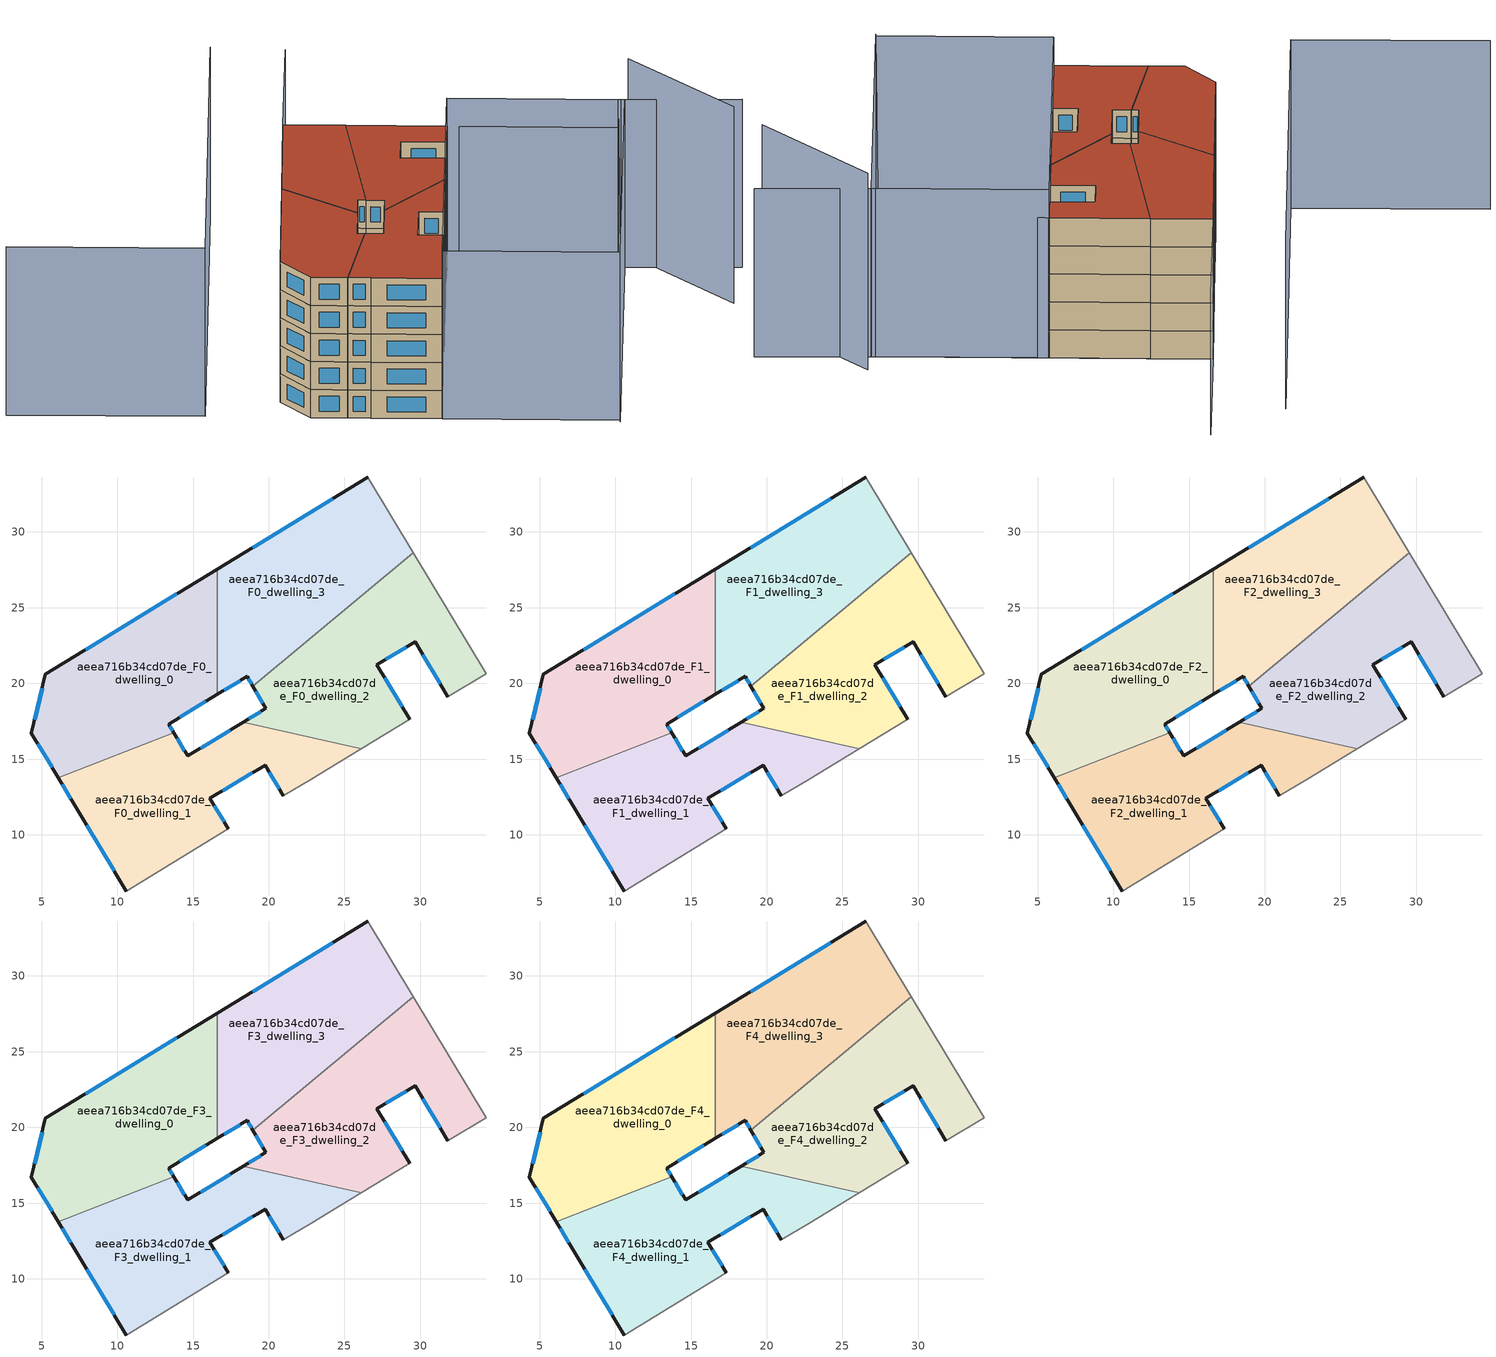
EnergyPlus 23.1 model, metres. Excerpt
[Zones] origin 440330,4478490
aeea716b34cd07de_F0_dwelling_0
 floor ground (EU_floor_Construction): 16.6,27.55 16.6,19.28 13.38,17.32 13.73,16.73 6.11,13.78 4.33,16.7 5.25,20.61 z0
 wall outside (EU_wall_Construction): 13.73,16.73 13.38,17.32 16.6,19.28 / 16.6,27.55 5.25,20.61 4.33,16.7 6.11,13.78 z0:3
 wall to aeea716b34cd07de_F0_dwelling_3 (EU_wall_Construction): 16.6,19.28 16.6,27.55 z0:3
 wall to aeea716b34cd07de_F0_dwelling_1 (EU_wall_Construction): 6.11,13.77 13.73,16.73 z0:3
 window (EU_Window_Construction): 14.14,17.78 15.85,18.82 / 13.65,16.87 13.46,17.18 / 4.75,16.02 5.69,14.46 / 5.03,19.7 4.54,17.62 / 13.94,25.92 7.91,22.24 z0.7:2.3
aeea716b34cd07de_F0_dwelling_1
 floor ground (EU_floor_Construction): 26.1,15.68 24.58,14.76 22.8,13.68 20.97,12.57 19.75,14.61 16.11,12.41 17.34,10.39 10.59,6.29 7.2,11.97 6.11,13.78 13.73,16.73 14.64,15.21 18.32,17.45 z0
 wall outside (EU_wall_Construction): 17.34,10.39 16.11,12.41 19.75,14.61 20.97,12.57 / 6.11,13.78 7.2,11.97 10.59,6.29 / 18.32,17.45 14.64,15.21 13.73,16.73 z0:3
 wall adiabatic (EU_wall_Construction): 20.97,12.57 22.8,13.68 24.58,14.76 26.1,15.68 / 10.59,6.29 17.34,10.39 z0:3
 wall to aeea716b34cd07de_F0_dwelling_2 (EU_wall_Construction): 26.1,15.68 18.32,17.45 z0:3
 window (EU_Window_Construction): 20.04,14.14 20.68,13.05 / 16.96,12.93 18.9,14.1 / 17.05,10.87 16.39,11.94 / 7.99,10.64 9.8,7.62 / 6.36,13.35 6.94,12.39 / 14.43,15.57 13.94,16.37 / 17.46,16.93 15.5,15.73 z0.7:2.3
aeea716b34cd07de_F0_dwelling_2
 floor ground (EU_floor_Construction): 29.55,28.64 34.35,20.65 31.82,19.12 29.66,22.75 27.13,21.24 29.32,17.62 26.1,15.68 18.32,17.45 19.81,18.36 18.96,19.81 z0
 wall outside (EU_wall_Construction): 29.32,17.62 27.13,21.24 29.66,22.75 31.82,19.12 / 18.96,19.81 19.81,18.36 18.32,17.45 z0:3
 wall adiabatic (EU_wall_Construction): 26.1,15.68 29.32,17.62 / 31.82,19.12 34.35,20.65 29.55,28.64 z0:3
 wall to aeea716b34cd07de_F0_dwelling_3 (EU_wall_Construction): 29.55,28.64 18.96,19.81 z0:3
 window (EU_Window_Construction): 30.17,21.9 31.32,19.97 / 27.73,21.59 29.07,22.4 / 28.81,18.47 27.64,20.39 / 19.46,18.14 18.67,17.66 / 19.16,19.47 19.61,18.7 z0.7:2.3
aeea716b34cd07de_F0_dwelling_3
 floor ground (EU_floor_Construction): 26.55,33.63 29.55,28.64 18.96,19.81 18.57,20.47 16.6,19.28 16.6,27.55 z0
 wall outside (EU_wall_Construction): 16.6,19.28 18.57,20.47 18.96,19.81 / 26.55,33.63 16.6,27.55 z0:3
 wall adiabatic (EU_wall_Construction): 29.55,28.64 26.55,33.63 z0:3
 window (EU_Window_Construction): 18.66,20.32 18.87,19.96 / 17.06,19.56 18.11,20.19 / 24.22,32.21 18.93,28.97 z0.7:2.3
aeea716b34cd07de_F1_dwelling_0
 floor to aeea716b34cd07de_F0_dwelling_0 (EU_floor_Construction): 16.6,27.55 16.6,19.28 13.38,17.32 13.73,16.73 6.11,13.78 4.33,16.7 5.25,20.61 z3
 wall outside (EU_wall_Construction): 13.73,16.73 13.38,17.32 16.6,19.28 / 16.6,27.55 5.25,20.61 4.33,16.7 6.11,13.78 z3:6
 wall to aeea716b34cd07de_F1_dwelling_3 (EU_wall_Construction): 16.6,19.28 16.6,27.55 z3:6
 wall to aeea716b34cd07de_F1_dwelling_1 (EU_wall_Construction): 6.11,13.77 13.73,16.73 z3:6
 window (EU_Window_Construction): 14.14,17.78 15.85,18.82 / 13.65,16.87 13.46,17.18 / 4.75,16.02 5.69,14.46 / 5.03,19.7 4.54,17.62 / 13.94,25.92 7.91,22.24 z3.7:5.3
aeea716b34cd07de_F1_dwelling_1
 floor to aeea716b34cd07de_F0_dwelling_1 (EU_floor_Construction): 26.1,15.68 24.58,14.76 22.8,13.68 20.97,12.57 19.75,14.61 16.11,12.41 17.34,10.39 10.59,6.29 7.2,11.97 6.11,13.78 13.73,16.73 14.64,15.21 18.32,17.45 z3
 wall outside (EU_wall_Construction): 17.34,10.39 16.11,12.41 19.75,14.61 20.97,12.57 / 6.11,13.78 7.2,11.97 10.59,6.29 / 18.32,17.45 14.64,15.21 13.73,16.73 z3:6
 wall adiabatic (EU_wall_Construction): 20.97,12.57 22.8,13.68 24.58,14.76 26.1,15.68 / 10.59,6.29 17.34,10.39 z3:6
 wall to aeea716b34cd07de_F1_dwelling_2 (EU_wall_Construction): 26.1,15.68 18.32,17.45 z3:6
 window (EU_Window_Construction): 20.04,14.14 20.68,13.05 / 16.96,12.93 18.9,14.1 / 17.05,10.87 16.39,11.94 / 7.99,10.64 9.8,7.62 / 6.36,13.35 6.94,12.39 / 14.43,15.57 13.94,16.37 / 17.46,16.93 15.5,15.73 z3.7:5.3
aeea716b34cd07de_F1_dwelling_2
 floor to aeea716b34cd07de_F0_dwelling_2 (EU_floor_Construction): 29.55,28.64 34.35,20.65 31.82,19.12 29.66,22.75 27.13,21.24 29.32,17.62 26.1,15.68 18.32,17.45 19.81,18.36 18.96,19.81 z3
 wall outside (EU_wall_Construction): 29.32,17.62 27.13,21.24 29.66,22.75 31.82,19.12 / 18.96,19.81 19.81,18.36 18.32,17.45 z3:6
 wall adiabatic (EU_wall_Construction): 26.1,15.68 29.32,17.62 / 31.82,19.12 34.35,20.65 29.55,28.64 z3:6
 wall to aeea716b34cd07de_F1_dwelling_3 (EU_wall_Construction): 29.55,28.64 18.96,19.81 z3:6
 window (EU_Window_Construction): 30.17,21.9 31.32,19.97 / 27.73,21.59 29.07,22.4 / 28.81,18.47 27.64,20.39 / 19.46,18.14 18.67,17.66 / 19.16,19.47 19.61,18.7 z3.7:5.3
aeea716b34cd07de_F1_dwelling_3
 floor to aeea716b34cd07de_F0_dwelling_3 (EU_floor_Construction): 26.55,33.63 29.55,28.64 18.96,19.81 18.57,20.47 16.6,19.28 16.6,27.55 z3
 wall outside (EU_wall_Construction): 16.6,19.28 18.57,20.47 18.96,19.81 / 26.55,33.63 16.6,27.55 z3:6
 wall adiabatic (EU_wall_Construction): 29.55,28.64 26.55,33.63 z3:6
 window (EU_Window_Construction): 18.66,20.32 18.87,19.96 / 17.06,19.56 18.11,20.19 / 24.22,32.21 18.93,28.97 z3.7:5.3
aeea716b34cd07de_F2_dwelling_0
 floor to aeea716b34cd07de_F1_dwelling_0 (EU_floor_Construction): 16.6,27.55 16.6,19.28 13.38,17.32 13.73,16.73 6.11,13.78 4.33,16.7 5.25,20.61 z6
 wall outside (EU_wall_Construction): 13.73,16.73 13.38,17.32 16.6,19.28 / 16.6,27.55 5.25,20.61 4.33,16.7 6.11,13.78 z6:9
 wall to aeea716b34cd07de_F2_dwelling_3 (EU_wall_Construction): 16.6,19.28 16.6,27.55 z6:9
 wall to aeea716b34cd07de_F2_dwelling_1 (EU_wall_Construction): 6.11,13.77 13.73,16.73 z6:9
 window (EU_Window_Construction): 14.14,17.78 15.85,18.82 / 13.65,16.87 13.46,17.18 / 4.75,16.02 5.69,14.46 / 5.03,19.7 4.54,17.62 / 13.94,25.92 7.91,22.24 z6.7:8.3
aeea716b34cd07de_F2_dwelling_1
 floor to aeea716b34cd07de_F1_dwelling_1 (EU_floor_Construction): 26.1,15.68 24.58,14.76 22.8,13.68 20.97,12.57 19.75,14.61 16.11,12.41 17.34,10.39 10.59,6.29 7.2,11.97 6.11,13.78 13.73,16.73 14.64,15.21 18.32,17.45 z6
 wall outside (EU_wall_Construction): 17.34,10.39 16.11,12.41 19.75,14.61 20.97,12.57 / 6.11,13.78 7.2,11.97 10.59,6.29 / 18.32,17.45 14.64,15.21 13.73,16.73 z6:9
 wall adiabatic (EU_wall_Construction): 20.97,12.57 22.8,13.68 24.58,14.76 26.1,15.68 / 10.59,6.29 17.34,10.39 z6:9
 wall to aeea716b34cd07de_F2_dwelling_2 (EU_wall_Construction): 26.1,15.68 18.32,17.45 z6:9
 window (EU_Window_Construction): 20.04,14.14 20.68,13.05 / 16.96,12.93 18.9,14.1 / 17.05,10.87 16.39,11.94 / 7.99,10.64 9.8,7.62 / 6.36,13.35 6.94,12.39 / 14.43,15.57 13.94,16.37 / 17.46,16.93 15.5,15.73 z6.7:8.3
aeea716b34cd07de_F2_dwelling_2
 floor to aeea716b34cd07de_F1_dwelling_2 (EU_floor_Construction): 29.55,28.64 34.35,20.65 31.82,19.12 29.66,22.75 27.13,21.24 29.32,17.62 26.1,15.68 18.32,17.45 19.81,18.36 18.96,19.81 z6
 wall outside (EU_wall_Construction): 29.32,17.62 27.13,21.24 29.66,22.75 31.82,19.12 / 18.96,19.81 19.81,18.36 18.32,17.45 z6:9
 wall adiabatic (EU_wall_Construction): 26.1,15.68 29.32,17.62 / 31.82,19.12 34.35,20.65 29.55,28.64 z6:9
 wall to aeea716b34cd07de_F2_dwelling_3 (EU_wall_Construction): 29.55,28.64 18.96,19.81 z6:9
 window (EU_Window_Construction): 30.17,21.9 31.32,19.97 / 27.73,21.59 29.07,22.4 / 28.81,18.47 27.64,20.39 / 19.46,18.14 18.67,17.66 / 19.16,19.47 19.61,18.7 z6.7:8.3
aeea716b34cd07de_F2_dwelling_3
 floor to aeea716b34cd07de_F1_dwelling_3 (EU_floor_Construction): 26.55,33.63 29.55,28.64 18.96,19.81 18.57,20.47 16.6,19.28 16.6,27.55 z6
 wall outside (EU_wall_Construction): 16.6,19.28 18.57,20.47 18.96,19.81 / 26.55,33.63 16.6,27.55 z6:9
 wall adiabatic (EU_wall_Construction): 29.55,28.64 26.55,33.63 z6:9
 window (EU_Window_Construction): 18.66,20.32 18.87,19.96 / 17.06,19.56 18.11,20.19 / 24.22,32.21 18.93,28.97 z6.7:8.3
aeea716b34cd07de_F3_dwelling_0
 floor to aeea716b34cd07de_F2_dwelling_0 (EU_floor_Construction): 16.6,27.55 16.6,19.28 13.38,17.32 13.73,16.73 6.11,13.78 4.33,16.7 5.25,20.61 z9
 wall outside (EU_wall_Construction): 13.73,16.73 13.38,17.32 16.6,19.28 / 16.6,27.55 5.25,20.61 4.33,16.7 6.11,13.78 z9:12
 wall to aeea716b34cd07de_F3_dwelling_3 (EU_wall_Construction): 16.6,19.28 16.6,27.55 z9:12
 wall to aeea716b34cd07de_F3_dwelling_1 (EU_wall_Construction): 6.11,13.77 13.73,16.73 z9:12
 window (EU_Window_Construction): 14.14,17.78 15.85,18.82 / 13.65,16.87 13.46,17.18 / 4.75,16.02 5.69,14.46 / 5.03,19.7 4.54,17.62 / 13.94,25.92 7.91,22.24 z9.7:11.3
aeea716b34cd07de_F3_dwelling_1
 floor to aeea716b34cd07de_F2_dwelling_1 (EU_floor_Construction): 26.1,15.68 24.58,14.76 22.8,13.68 20.97,12.57 19.75,14.61 16.11,12.41 17.34,10.39 10.59,6.29 7.2,11.97 6.11,13.78 13.73,16.73 14.64,15.21 18.32,17.45 z9
 wall outside (EU_wall_Construction): 17.34,10.39 16.11,12.41 19.75,14.61 20.97,12.57 / 6.11,13.78 7.2,11.97 10.59,6.29 / 18.32,17.45 14.64,15.21 13.73,16.73 z9:12
 wall adiabatic (EU_wall_Construction): 20.97,12.57 22.8,13.68 24.58,14.76 26.1,15.68 / 10.59,6.29 17.34,10.39 z9:12
 wall to aeea716b34cd07de_F3_dwelling_2 (EU_wall_Construction): 26.1,15.68 18.32,17.45 z9:12
 window (EU_Window_Construction): 20.04,14.14 20.68,13.05 / 16.96,12.93 18.9,14.1 / 17.05,10.87 16.39,11.94 / 7.99,10.64 9.8,7.62 / 6.36,13.35 6.94,12.39 / 14.43,15.57 13.94,16.37 / 17.46,16.93 15.5,15.73 z9.7:11.3
aeea716b34cd07de_F3_dwelling_2
 floor to aeea716b34cd07de_F2_dwelling_2 (EU_floor_Construction): 29.55,28.64 34.35,20.65 31.82,19.12 29.66,22.75 27.13,21.24 29.32,17.62 26.1,15.68 18.32,17.45 19.81,18.36 18.96,19.81 z9
 wall outside (EU_wall_Construction): 29.32,17.62 27.13,21.24 29.66,22.75 31.82,19.12 / 18.96,19.81 19.81,18.36 18.32,17.45 z9:12
 wall adiabatic (EU_wall_Construction): 26.1,15.68 29.32,17.62 / 31.82,19.12 34.35,20.65 29.55,28.64 z9:12
 wall to aeea716b34cd07de_F3_dwelling_3 (EU_wall_Construction): 29.55,28.64 18.96,19.81 z9:12
 window (EU_Window_Construction): 30.17,21.9 31.32,19.97 / 27.73,21.59 29.07,22.4 / 28.81,18.47 27.64,20.39 / 19.46,18.14 18.67,17.66 / 19.16,19.47 19.61,18.7 z9.7:11.3
aeea716b34cd07de_F3_dwelling_3
 floor to aeea716b34cd07de_F2_dwelling_3 (EU_floor_Construction): 26.55,33.63 29.55,28.64 18.96,19.81 18.57,20.47 16.6,19.28 16.6,27.55 z9
 wall outside (EU_wall_Construction): 16.6,19.28 18.57,20.47 18.96,19.81 / 26.55,33.63 16.6,27.55 z9:12
 wall adiabatic (EU_wall_Construction): 29.55,28.64 26.55,33.63 z9:12
 window (EU_Window_Construction): 18.66,20.32 18.87,19.96 / 17.06,19.56 18.11,20.19 / 24.22,32.21 18.93,28.97 z9.7:11.3
aeea716b34cd07de_F4_dwelling_0
 floor to aeea716b34cd07de_F3_dwelling_0 (EU_floor_Construction): 16.6,27.55 16.6,19.28 13.38,17.32 13.73,16.73 6.11,13.78 4.33,16.7 5.25,20.61 z12
 wall outside (EU_wall_Construction): 13.73,16.73 13.38,17.32 16.6,19.28 / 16.6,27.55 5.25,20.61 4.33,16.7 6.11,13.78 z12:15
 wall to aeea716b34cd07de_F4_dwelling_3 (EU_wall_Construction): 16.6,19.28 16.6,27.55 z12:15
 wall to aeea716b34cd07de_F4_dwelling_1 (EU_wall_Construction): 6.11,13.77 13.73,16.73 z12:15
 window (EU_Window_Construction): 14.14,17.78 15.85,18.82 / 13.65,16.87 13.46,17.18 / 4.75,16.02 5.69,14.46 / 5.03,19.7 4.54,17.62 / 13.94,25.92 7.91,22.24 z12.7:14.3
 roof outside (EU_roof_Construction): 13.73,16.73 13.38,17.32 16.6,19.28 16.6,27.55 5.25,20.61 4.33,16.7 6.11,13.78 z15
aeea716b34cd07de_F4_dwelling_1
 floor to aeea716b34cd07de_F3_dwelling_1 (EU_floor_Construction): 26.1,15.68 24.58,14.76 22.8,13.68 20.97,12.57 19.75,14.61 16.11,12.41 17.34,10.39 10.59,6.29 7.2,11.97 6.11,13.78 13.73,16.73 14.64,15.21 18.32,17.45 z12
 wall outside (EU_wall_Construction): 17.34,10.39 16.11,12.41 19.75,14.61 20.97,12.57 / 6.11,13.78 7.2,11.97 10.59,6.29 / 18.32,17.45 14.64,15.21 13.73,16.73 z12:15
 wall adiabatic (EU_wall_Construction): 20.97,12.57 22.8,13.68 24.58,14.76 26.1,15.68 / 10.59,6.29 17.34,10.39 z12:15
 wall to aeea716b34cd07de_F4_dwelling_2 (EU_wall_Construction): 26.1,15.68 18.32,17.45 z12:15
 window (EU_Window_Construction): 20.04,14.14 20.68,13.05 / 16.96,12.93 18.9,14.1 / 17.05,10.87 16.39,11.94 / 7.99,10.64 9.8,7.62 / 6.36,13.35 6.94,12.39 / 14.43,15.57 13.94,16.37 / 17.46,16.93 15.5,15.73 z12.7:14.3
 roof outside (EU_roof_Construction): 22.8,13.68 24.58,14.76 26.1,15.68 18.32,17.45 14.64,15.21 13.73,16.73 6.11,13.78 7.2,11.97 10.59,6.29 17.34,10.39 16.11,12.41 19.75,14.61 20.97,12.57 z15
aeea716b34cd07de_F4_dwelling_2
 floor to aeea716b34cd07de_F3_dwelling_2 (EU_floor_Construction): 29.55,28.64 34.35,20.65 31.82,19.12 29.66,22.75 27.13,21.24 29.32,17.62 26.1,15.68 18.32,17.45 19.81,18.36 18.96,19.81 z12
 wall outside (EU_wall_Construction): 29.32,17.62 27.13,21.24 29.66,22.75 31.82,19.12 / 18.96,19.81 19.81,18.36 18.32,17.45 z12:15
 wall adiabatic (EU_wall_Construction): 26.1,15.68 29.32,17.62 / 31.82,19.12 34.35,20.65 29.55,28.64 z12:15
 wall to aeea716b34cd07de_F4_dwelling_3 (EU_wall_Construction): 29.55,28.64 18.96,19.81 z12:15
 window (EU_Window_Construction): 30.17,21.9 31.32,19.97 / 27.73,21.59 29.07,22.4 / 28.81,18.47 27.64,20.39 / 19.46,18.14 18.67,17.66 / 19.16,19.47 19.61,18.7 z12.7:14.3
 roof outside (EU_roof_Construction): 31.82,19.12 34.35,20.65 29.55,28.64 18.96,19.81 19.81,18.36 18.32,17.45 26.1,15.68 29.32,17.62 27.13,21.24 29.66,22.75 z15
aeea716b34cd07de_F4_dwelling_3
 floor to aeea716b34cd07de_F3_dwelling_3 (EU_floor_Construction): 26.55,33.63 29.55,28.64 18.96,19.81 18.57,20.47 16.6,19.28 16.6,27.55 z12
 wall outside (EU_wall_Construction): 16.6,19.28 18.57,20.47 18.96,19.81 / 26.55,33.63 16.6,27.55 z12:15
 wall adiabatic (EU_wall_Construction): 29.55,28.64 26.55,33.63 z12:15
 window (EU_Window_Construction): 18.66,20.32 18.87,19.96 / 17.06,19.56 18.11,20.19 / 24.22,32.21 18.93,28.97 z12.7:14.3
 roof outside (EU_roof_Construction): 29.55,28.64 26.55,33.63 16.6,27.55 16.6,19.28 18.57,20.47 18.96,19.81 z15
shading: 42.69,-5.33 45,7.59 z0:21; 18.84,-7.88 42.51,7.13 / 42.51,7.13 48.62,-2.52 / 30.62,44.1 -0.6,25.07 / -0.6,25.07 -10.18,40.78 / 10.57,6.31 34.35,20.66 / 34.35,20.66 42.84,6.59 / 42.84,6.59 19.06,-7.76 / 19.06,-7.76 10.57,6.31 z0:18; 42.52,7.11 26.53,33.62 / 26.53,33.62 38.27,40.7 z0:15
[Building]
EU S2 Campaign: North Axis=0; Terrain=City; Solar Distribution=FullExterior
[Site:Location]
Madrid: Latitude=40.5; Longitude=-3.5; Time Zone=1; Elevation=609
[SizingPeriod:WeatherFileDays]
AnnualSizingPeriod: Begin Month=1; Begin Day of Month=1; End Month=12; End Day of Month=31; Day of Week for Start Day=Monday; Use Weather File Daylight Saving Period=No; Use Weather File Rain and Snow Indicators=No
[MATERIAL]
EU_InternalMass_Material: Roughness=MediumRough; Thickness=0.1; Conductivity=1; Density=1800; Specific Heat=900; Thermal Absorptance=0.9; Solar Absorptance=0.7; Visible Absorptance=0.7
[MATERIAL:NOMASS] Roughness=MediumRough; Thermal Absorptance=0.9; Solar Absorptance=0.7; Visible Absorptance=0.7
Name | Thermal Resistance
EU_wall_NoMass | 0.419739
EU_roof_NoMass | 0.352165
EU_floor_NoMass | 0.608284
[WINDOWMATERIAL:SIMPLEGLAZINGSYSTEM]
EU_Window_SimpleGlazing: UFactor=4.8352; Solar Heat Gain Coefficient=0.85; Visible Transmittance=0.85
[CONSTRUCTION]
EU_wall_Construction: EU_wall_NoMass
EU_roof_Construction: EU_roof_NoMass
EU_floor_Construction: EU_floor_NoMass
EU_InternalMass_Construction: EU_InternalMass_Material
EU_Window_Construction: EU_Window_SimpleGlazing
[ZONE] Type=1; Multiplier=1; Ceiling Height=autocalculate; Floor Area=autocalculate; Part of Total Floor Area=Yes
Name | Volume
aeea716b34cd07de_F0_dwelling_0; aeea716b34cd07de_F1_dwelling_0; aeea716b34cd07de_F2_dwelling_0; aeea716b34cd07de_F3_dwelling_0; aeea716b34cd07de_F4_dwelling_0 | 282.583
aeea716b34cd07de_F0_dwelling_1 | 282.574
aeea716b34cd07de_F1_dwelling_1; aeea716b34cd07de_F2_dwelling_1; aeea716b34cd07de_F3_dwelling_1; aeea716b34cd07de_F4_dwelling_1 | 282.572
aeea716b34cd07de_F0_dwelling_2; aeea716b34cd07de_F1_dwelling_2; aeea716b34cd07de_F2_dwelling_2; aeea716b34cd07de_F3_dwelling_2; aeea716b34cd07de_F4_dwelling_2 | 282.576
aeea716b34cd07de_F0_dwelling_3; aeea716b34cd07de_F1_dwelling_3; aeea716b34cd07de_F2_dwelling_3; aeea716b34cd07de_F3_dwelling_3; aeea716b34cd07de_F4_dwelling_3 | 282.58
[INTERNALMASS] Construction=EU_InternalMass_Construction
Name | Zone or ZoneList | Surface Area
aeea716b34cd07de_F0_dwelling_0_EU_InternalMass | aeea716b34cd07de_F0_dwelling_0 | 94.1942
aeea716b34cd07de_F0_dwelling_1_EU_InternalMass | aeea716b34cd07de_F0_dwelling_1 | 94.1912
aeea716b34cd07de_F0_dwelling_2_EU_InternalMass | aeea716b34cd07de_F0_dwelling_2 | 94.1919
aeea716b34cd07de_F0_dwelling_3_EU_InternalMass | aeea716b34cd07de_F0_dwelling_3 | 94.1933
aeea716b34cd07de_F1_dwelling_0_EU_InternalMass | aeea716b34cd07de_F1_dwelling_0 | 94.1942
aeea716b34cd07de_F1_dwelling_1_EU_InternalMass | aeea716b34cd07de_F1_dwelling_1 | 94.1912
aeea716b34cd07de_F1_dwelling_2_EU_InternalMass | aeea716b34cd07de_F1_dwelling_2 | 94.1919
aeea716b34cd07de_F1_dwelling_3_EU_InternalMass | aeea716b34cd07de_F1_dwelling_3 | 94.1933
aeea716b34cd07de_F2_dwelling_0_EU_InternalMass | aeea716b34cd07de_F2_dwelling_0 | 94.1942
aeea716b34cd07de_F2_dwelling_1_EU_InternalMass | aeea716b34cd07de_F2_dwelling_1 | 94.1912
aeea716b34cd07de_F2_dwelling_2_EU_InternalMass | aeea716b34cd07de_F2_dwelling_2 | 94.1919
aeea716b34cd07de_F2_dwelling_3_EU_InternalMass | aeea716b34cd07de_F2_dwelling_3 | 94.1933
aeea716b34cd07de_F3_dwelling_0_EU_InternalMass | aeea716b34cd07de_F3_dwelling_0 | 94.1942
aeea716b34cd07de_F3_dwelling_1_EU_InternalMass | aeea716b34cd07de_F3_dwelling_1 | 94.1912
aeea716b34cd07de_F3_dwelling_2_EU_InternalMass | aeea716b34cd07de_F3_dwelling_2 | 94.1919
aeea716b34cd07de_F3_dwelling_3_EU_InternalMass | aeea716b34cd07de_F3_dwelling_3 | 94.1933
aeea716b34cd07de_F4_dwelling_0_EU_InternalMass | aeea716b34cd07de_F4_dwelling_0 | 94.1942
aeea716b34cd07de_F4_dwelling_1_EU_InternalMass | aeea716b34cd07de_F4_dwelling_1 | 94.1912
aeea716b34cd07de_F4_dwelling_2_EU_InternalMass | aeea716b34cd07de_F4_dwelling_2 | 94.1919
aeea716b34cd07de_F4_dwelling_3_EU_InternalMass | aeea716b34cd07de_F4_dwelling_3 | 94.1933
[OTHEREQUIPMENT] Fuel Type=Electricity; Design Level Calculation Method=Watts/Area; Power per Zone Floor Area=1; Fraction Latent=0; Fraction Radiant=0; Fraction Lost=0; Carbon Dioxide Generation Rate=0; EndUse Subcategory=EU_Step8_InternalGains
Name | Zone or ZoneList or Space or SpaceList | Schedule
EU_Step8_InternalGain_aeea716b34cd07de_F0_dwelling_0_f000 | aeea716b34cd07de_F0_dwelling_0 | EU_Step8_GainSchedule_aeea716b34cd07de_F0_dwelling_0_f000
EU_Step8_InternalGain_aeea716b34cd07de_F0_dwelling_1_f000 | aeea716b34cd07de_F0_dwelling_1 | EU_Step8_GainSchedule_aeea716b34cd07de_F0_dwelling_1_f000
EU_Step8_InternalGain_aeea716b34cd07de_F0_dwelling_2_f000 | aeea716b34cd07de_F0_dwelling_2 | EU_Step8_GainSchedule_aeea716b34cd07de_F0_dwelling_2_f000
EU_Step8_InternalGain_aeea716b34cd07de_F0_dwelling_3_f000 | aeea716b34cd07de_F0_dwelling_3 | EU_Step8_GainSchedule_aeea716b34cd07de_F0_dwelling_3_f000
EU_Step8_InternalGain_aeea716b34cd07de_F1_dwelling_0_f000 | aeea716b34cd07de_F1_dwelling_0 | EU_Step8_GainSchedule_aeea716b34cd07de_F1_dwelling_0_f000
EU_Step8_InternalGain_aeea716b34cd07de_F1_dwelling_1_f000 | aeea716b34cd07de_F1_dwelling_1 | EU_Step8_GainSchedule_aeea716b34cd07de_F1_dwelling_1_f000
EU_Step8_InternalGain_aeea716b34cd07de_F1_dwelling_2_f000 | aeea716b34cd07de_F1_dwelling_2 | EU_Step8_GainSchedule_aeea716b34cd07de_F1_dwelling_2_f000
EU_Step8_InternalGain_aeea716b34cd07de_F1_dwelling_3_f000 | aeea716b34cd07de_F1_dwelling_3 | EU_Step8_GainSchedule_aeea716b34cd07de_F1_dwelling_3_f000
EU_Step8_InternalGain_aeea716b34cd07de_F2_dwelling_0_f000 | aeea716b34cd07de_F2_dwelling_0 | EU_Step8_GainSchedule_aeea716b34cd07de_F2_dwelling_0_f000
EU_Step8_InternalGain_aeea716b34cd07de_F2_dwelling_1_f000 | aeea716b34cd07de_F2_dwelling_1 | EU_Step8_GainSchedule_aeea716b34cd07de_F2_dwelling_1_f000
EU_Step8_InternalGain_aeea716b34cd07de_F2_dwelling_2_f000 | aeea716b34cd07de_F2_dwelling_2 | EU_Step8_GainSchedule_aeea716b34cd07de_F2_dwelling_2_f000
EU_Step8_InternalGain_aeea716b34cd07de_F2_dwelling_3_f000 | aeea716b34cd07de_F2_dwelling_3 | EU_Step8_GainSchedule_aeea716b34cd07de_F2_dwelling_3_f000
EU_Step8_InternalGain_aeea716b34cd07de_F3_dwelling_0_f000 | aeea716b34cd07de_F3_dwelling_0 | EU_Step8_GainSchedule_aeea716b34cd07de_F3_dwelling_0_f000
EU_Step8_InternalGain_aeea716b34cd07de_F3_dwelling_1_f000 | aeea716b34cd07de_F3_dwelling_1 | EU_Step8_GainSchedule_aeea716b34cd07de_F3_dwelling_1_f000
EU_Step8_InternalGain_aeea716b34cd07de_F3_dwelling_2_f000 | aeea716b34cd07de_F3_dwelling_2 | EU_Step8_GainSchedule_aeea716b34cd07de_F3_dwelling_2_f000
EU_Step8_InternalGain_aeea716b34cd07de_F3_dwelling_3_f000 | aeea716b34cd07de_F3_dwelling_3 | EU_Step8_GainSchedule_aeea716b34cd07de_F3_dwelling_3_f000
EU_Step8_InternalGain_aeea716b34cd07de_F4_dwelling_0_f000 | aeea716b34cd07de_F4_dwelling_0 | EU_Step8_GainSchedule_aeea716b34cd07de_F4_dwelling_0_f000
EU_Step8_InternalGain_aeea716b34cd07de_F4_dwelling_1_f000 | aeea716b34cd07de_F4_dwelling_1 | EU_Step8_GainSchedule_aeea716b34cd07de_F4_dwelling_1_f000
EU_Step8_InternalGain_aeea716b34cd07de_F4_dwelling_2_f000 | aeea716b34cd07de_F4_dwelling_2 | EU_Step8_GainSchedule_aeea716b34cd07de_F4_dwelling_2_f000
EU_Step8_InternalGain_aeea716b34cd07de_F4_dwelling_3_f000 | aeea716b34cd07de_F4_dwelling_3 | EU_Step8_GainSchedule_aeea716b34cd07de_F4_dwelling_3_f000
[ZONEVENTILATION:DESIGNFLOWRATE] Schedule=EU_AlwaysOn; Design Flow Rate Calculation Method=AirChanges/Hour; Air Changes per Hour=0.703302; Ventilation Type=Natural; Fan Pressure Rise=0; Fan Total Efficiency=1; Constant Term Coefficient=1; Temperature Term Coefficient=0; Velocity Term Coefficient=0; Velocity Squared Term Coefficient=0; Minimum Indoor Temperature=-100; Maximum Indoor Temperature=100; Delta Temperature=-100; Minimum Outdoor Temperature=-100; Maximum Outdoor Temperature=100; Maximum Wind Speed=40
Name | Zone or ZoneList or Space or SpaceList
EU_ConstantAir_aeea716b34cd07de_F0_dwelling_0 | aeea716b34cd07de_F0_dwelling_0
EU_ConstantAir_aeea716b34cd07de_F0_dwelling_1 | aeea716b34cd07de_F0_dwelling_1
EU_ConstantAir_aeea716b34cd07de_F0_dwelling_2 | aeea716b34cd07de_F0_dwelling_2
EU_ConstantAir_aeea716b34cd07de_F0_dwelling_3 | aeea716b34cd07de_F0_dwelling_3
EU_ConstantAir_aeea716b34cd07de_F1_dwelling_0 | aeea716b34cd07de_F1_dwelling_0
EU_ConstantAir_aeea716b34cd07de_F1_dwelling_1 | aeea716b34cd07de_F1_dwelling_1
EU_ConstantAir_aeea716b34cd07de_F1_dwelling_2 | aeea716b34cd07de_F1_dwelling_2
EU_ConstantAir_aeea716b34cd07de_F1_dwelling_3 | aeea716b34cd07de_F1_dwelling_3
EU_ConstantAir_aeea716b34cd07de_F2_dwelling_0 | aeea716b34cd07de_F2_dwelling_0
EU_ConstantAir_aeea716b34cd07de_F2_dwelling_1 | aeea716b34cd07de_F2_dwelling_1
EU_ConstantAir_aeea716b34cd07de_F2_dwelling_2 | aeea716b34cd07de_F2_dwelling_2
EU_ConstantAir_aeea716b34cd07de_F2_dwelling_3 | aeea716b34cd07de_F2_dwelling_3
EU_ConstantAir_aeea716b34cd07de_F3_dwelling_0 | aeea716b34cd07de_F3_dwelling_0
EU_ConstantAir_aeea716b34cd07de_F3_dwelling_1 | aeea716b34cd07de_F3_dwelling_1
EU_ConstantAir_aeea716b34cd07de_F3_dwelling_2 | aeea716b34cd07de_F3_dwelling_2
EU_ConstantAir_aeea716b34cd07de_F3_dwelling_3 | aeea716b34cd07de_F3_dwelling_3
EU_ConstantAir_aeea716b34cd07de_F4_dwelling_0 | aeea716b34cd07de_F4_dwelling_0
EU_ConstantAir_aeea716b34cd07de_F4_dwelling_1 | aeea716b34cd07de_F4_dwelling_1
EU_ConstantAir_aeea716b34cd07de_F4_dwelling_2 | aeea716b34cd07de_F4_dwelling_2
EU_ConstantAir_aeea716b34cd07de_F4_dwelling_3 | aeea716b34cd07de_F4_dwelling_3
[HVACTEMPLATE:THERMOSTAT] Constant Heating Setpoint=20; Constant Cooling Setpoint=50
EU_HeatOnly_aeea716b34cd07de_F0_dwelling_0; EU_HeatOnly_aeea716b34cd07de_F0_dwelling_1; EU_HeatOnly_aeea716b34cd07de_F0_dwelling_2; EU_HeatOnly_aeea716b34cd07de_F0_dwelling_3; EU_HeatOnly_aeea716b34cd07de_F1_dwelling_0; EU_HeatOnly_aeea716b34cd07de_F1_dwelling_1; EU_HeatOnly_aeea716b34cd07de_F1_dwelling_2; EU_HeatOnly_aeea716b34cd07de_F1_dwelling_3; EU_HeatOnly_aeea716b34cd07de_F2_dwelling_0; EU_HeatOnly_aeea716b34cd07de_F2_dwelling_1; EU_HeatOnly_aeea716b34cd07de_F2_dwelling_2; EU_HeatOnly_aeea716b34cd07de_F2_dwelling_3; EU_HeatOnly_aeea716b34cd07de_F3_dwelling_0; EU_HeatOnly_aeea716b34cd07de_F3_dwelling_1; EU_HeatOnly_aeea716b34cd07de_F3_dwelling_2; EU_HeatOnly_aeea716b34cd07de_F3_dwelling_3; EU_HeatOnly_aeea716b34cd07de_F4_dwelling_0; EU_HeatOnly_aeea716b34cd07de_F4_dwelling_1; EU_HeatOnly_aeea716b34cd07de_F4_dwelling_2; EU_HeatOnly_aeea716b34cd07de_F4_dwelling_3
[HVACTEMPLATE:ZONE:IDEALLOADSAIRSYSTEM] System Availability Schedule=EU_AlwaysOn; Maximum Heating Supply Air Temperature=50; Minimum Cooling Supply Air Temperature=13; Maximum Heating Supply Air Humidity Ratio=0.0156; Minimum Cooling Supply Air Humidity Ratio=0.0077; Heating Limit=NoLimit; Cooling Limit=NoLimit; Heating Availability Schedule=EU_AlwaysOn; Cooling Availability Schedule=EU_CoolingOff; Dehumidification Control Type=ConstantSensibleHeatRatio; Cooling Sensible Heat Ratio=0.7; Dehumidification Setpoint=60; Humidification Control Type=None; Humidification Setpoint=30; Outdoor Air Method=None; Outdoor Air Flow Rate per Person=0.00944; Outdoor Air Flow Rate per Zone Floor Area=0; Outdoor Air Flow Rate per Zone=0; Demand Controlled Ventilation Type=None; Outdoor Air Economizer Type=NoEconomizer; Heat Recovery Type=None; Sensible Heat Recovery Effectiveness=0.7; Latent Heat Recovery Effectiveness=0.65
Name | Template Thermostat
aeea716b34cd07de_F0_dwelling_0 | EU_HeatOnly_aeea716b34cd07de_F0_dwelling_0
aeea716b34cd07de_F0_dwelling_1 | EU_HeatOnly_aeea716b34cd07de_F0_dwelling_1
aeea716b34cd07de_F0_dwelling_2 | EU_HeatOnly_aeea716b34cd07de_F0_dwelling_2
aeea716b34cd07de_F0_dwelling_3 | EU_HeatOnly_aeea716b34cd07de_F0_dwelling_3
aeea716b34cd07de_F1_dwelling_0 | EU_HeatOnly_aeea716b34cd07de_F1_dwelling_0
aeea716b34cd07de_F1_dwelling_1 | EU_HeatOnly_aeea716b34cd07de_F1_dwelling_1
aeea716b34cd07de_F1_dwelling_2 | EU_HeatOnly_aeea716b34cd07de_F1_dwelling_2
aeea716b34cd07de_F1_dwelling_3 | EU_HeatOnly_aeea716b34cd07de_F1_dwelling_3
aeea716b34cd07de_F2_dwelling_0 | EU_HeatOnly_aeea716b34cd07de_F2_dwelling_0
aeea716b34cd07de_F2_dwelling_1 | EU_HeatOnly_aeea716b34cd07de_F2_dwelling_1
aeea716b34cd07de_F2_dwelling_2 | EU_HeatOnly_aeea716b34cd07de_F2_dwelling_2
aeea716b34cd07de_F2_dwelling_3 | EU_HeatOnly_aeea716b34cd07de_F2_dwelling_3
aeea716b34cd07de_F3_dwelling_0 | EU_HeatOnly_aeea716b34cd07de_F3_dwelling_0
aeea716b34cd07de_F3_dwelling_1 | EU_HeatOnly_aeea716b34cd07de_F3_dwelling_1
aeea716b34cd07de_F3_dwelling_2 | EU_HeatOnly_aeea716b34cd07de_F3_dwelling_2
aeea716b34cd07de_F3_dwelling_3 | EU_HeatOnly_aeea716b34cd07de_F3_dwelling_3
aeea716b34cd07de_F4_dwelling_0 | EU_HeatOnly_aeea716b34cd07de_F4_dwelling_0
aeea716b34cd07de_F4_dwelling_1 | EU_HeatOnly_aeea716b34cd07de_F4_dwelling_1
aeea716b34cd07de_F4_dwelling_2 | EU_HeatOnly_aeea716b34cd07de_F4_dwelling_2
aeea716b34cd07de_F4_dwelling_3 | EU_HeatOnly_aeea716b34cd07de_F4_dwelling_3
[SIZING:ZONE] Zone Cooling Design Supply Air Temperature Input Method=SupplyAirTemperature; Zone Cooling Design Supply Air Temperature=13; Zone Heating Design Supply Air Temperature Input Method=SupplyAirTemperature; Zone Heating Design Supply Air Temperature=50; Zone Cooling Design Supply Air Humidity Ratio=0.008; Zone Heating Design Supply Air Humidity Ratio=0.008; Cooling Design Air Flow Method=DesignDay; Cooling Design Air Flow Rate=0; Cooling Minimum Air Flow per Zone Floor Area=0.000762; Cooling Minimum Air Flow=0; Cooling Minimum Air Flow Fraction=0.2; Heating Design Air Flow Method=DesignDay; Heating Design Air Flow Rate=0; Heating Maximum Air Flow per Zone Floor Area=0.002032; Heating Maximum Air Flow=0.141576; Heating Maximum Air Flow Fraction=0.3; Account for Dedicated Outdoor Air System=No; Dedicated Outdoor Air System Control Strategy=NeutralSupplyAir; Dedicated Outdoor Air Low Setpoint Temperature for Design=autosize; Dedicated Outdoor Air High Setpoint Temperature for Design=autosize; Zone Load Sizing Method=Sensible Load Only No Latent Load; Zone Latent Cooling Design Supply Air Humidity Ratio Input Method=HumidityRatioDifference; Zone Cooling Design Supply Air Humidity Ratio Difference=0.005; Zone Latent Heating Design Supply Air Humidity Ratio Input Method=HumidityRatioDifference; Zone Humidification Design Supply Air Humidity Ratio Difference=0.005
aeea716b34cd07de_F0_dwelling_0; aeea716b34cd07de_F0_dwelling_1; aeea716b34cd07de_F0_dwelling_2; aeea716b34cd07de_F0_dwelling_3; aeea716b34cd07de_F1_dwelling_0; aeea716b34cd07de_F1_dwelling_1; aeea716b34cd07de_F1_dwelling_2; aeea716b34cd07de_F1_dwelling_3; aeea716b34cd07de_F2_dwelling_0; aeea716b34cd07de_F2_dwelling_1; aeea716b34cd07de_F2_dwelling_2; aeea716b34cd07de_F2_dwelling_3; aeea716b34cd07de_F3_dwelling_0; aeea716b34cd07de_F3_dwelling_1; aeea716b34cd07de_F3_dwelling_2; aeea716b34cd07de_F3_dwelling_3; aeea716b34cd07de_F4_dwelling_0; aeea716b34cd07de_F4_dwelling_1; aeea716b34cd07de_F4_dwelling_2; aeea716b34cd07de_F4_dwelling_3
[SCHEDULE:CONSTANT]
Name | Hourly Value
EU_AlwaysOn | 1
EU_CoolingOff | 0
[SCHEDULE:FILE] Column Number=1; Rows to Skip at Top=0; Number of Hours of Data=8760; Column Separator=Comma; Interpolate to Timestep=No; Minutes per Item=60; Adjust Schedule for Daylight Savings=Yes
Name | File
EU_Step8_GainSchedule_aeea716b34cd07de_F0_dwelling_0_f000 | ../../schedules/aeea716b34cd07de/aeea716b34cd07de_F0_dwelling_0_f000_gain.csv
EU_Step8_GainSchedule_aeea716b34cd07de_F0_dwelling_1_f000 | ../../schedules/aeea716b34cd07de/aeea716b34cd07de_F0_dwelling_1_f000_gain.csv
EU_Step8_GainSchedule_aeea716b34cd07de_F0_dwelling_2_f000 | ../../schedules/aeea716b34cd07de/aeea716b34cd07de_F0_dwelling_2_f000_gain.csv
EU_Step8_GainSchedule_aeea716b34cd07de_F0_dwelling_3_f000 | ../../schedules/aeea716b34cd07de/aeea716b34cd07de_F0_dwelling_3_f000_gain.csv
EU_Step8_GainSchedule_aeea716b34cd07de_F1_dwelling_0_f000 | ../../schedules/aeea716b34cd07de/aeea716b34cd07de_F1_dwelling_0_f000_gain.csv
EU_Step8_GainSchedule_aeea716b34cd07de_F1_dwelling_1_f000 | ../../schedules/aeea716b34cd07de/aeea716b34cd07de_F1_dwelling_1_f000_gain.csv
EU_Step8_GainSchedule_aeea716b34cd07de_F1_dwelling_2_f000 | ../../schedules/aeea716b34cd07de/aeea716b34cd07de_F1_dwelling_2_f000_gain.csv
EU_Step8_GainSchedule_aeea716b34cd07de_F1_dwelling_3_f000 | ../../schedules/aeea716b34cd07de/aeea716b34cd07de_F1_dwelling_3_f000_gain.csv
EU_Step8_GainSchedule_aeea716b34cd07de_F2_dwelling_0_f000 | ../../schedules/aeea716b34cd07de/aeea716b34cd07de_F2_dwelling_0_f000_gain.csv
EU_Step8_GainSchedule_aeea716b34cd07de_F2_dwelling_1_f000 | ../../schedules/aeea716b34cd07de/aeea716b34cd07de_F2_dwelling_1_f000_gain.csv
EU_Step8_GainSchedule_aeea716b34cd07de_F2_dwelling_2_f000 | ../../schedules/aeea716b34cd07de/aeea716b34cd07de_F2_dwelling_2_f000_gain.csv
EU_Step8_GainSchedule_aeea716b34cd07de_F2_dwelling_3_f000 | ../../schedules/aeea716b34cd07de/aeea716b34cd07de_F2_dwelling_3_f000_gain.csv
EU_Step8_GainSchedule_aeea716b34cd07de_F3_dwelling_0_f000 | ../../schedules/aeea716b34cd07de/aeea716b34cd07de_F3_dwelling_0_f000_gain.csv
EU_Step8_GainSchedule_aeea716b34cd07de_F3_dwelling_1_f000 | ../../schedules/aeea716b34cd07de/aeea716b34cd07de_F3_dwelling_1_f000_gain.csv
EU_Step8_GainSchedule_aeea716b34cd07de_F3_dwelling_2_f000 | ../../schedules/aeea716b34cd07de/aeea716b34cd07de_F3_dwelling_2_f000_gain.csv
EU_Step8_GainSchedule_aeea716b34cd07de_F3_dwelling_3_f000 | ../../schedules/aeea716b34cd07de/aeea716b34cd07de_F3_dwelling_3_f000_gain.csv
EU_Step8_GainSchedule_aeea716b34cd07de_F4_dwelling_0_f000 | ../../schedules/aeea716b34cd07de/aeea716b34cd07de_F4_dwelling_0_f000_gain.csv
EU_Step8_GainSchedule_aeea716b34cd07de_F4_dwelling_1_f000 | ../../schedules/aeea716b34cd07de/aeea716b34cd07de_F4_dwelling_1_f000_gain.csv
EU_Step8_GainSchedule_aeea716b34cd07de_F4_dwelling_2_f000 | ../../schedules/aeea716b34cd07de/aeea716b34cd07de_F4_dwelling_2_f000_gain.csv
EU_Step8_GainSchedule_aeea716b34cd07de_F4_dwelling_3_f000 | ../../schedules/aeea716b34cd07de/aeea716b34cd07de_F4_dwelling_3_f000_gain.csv
